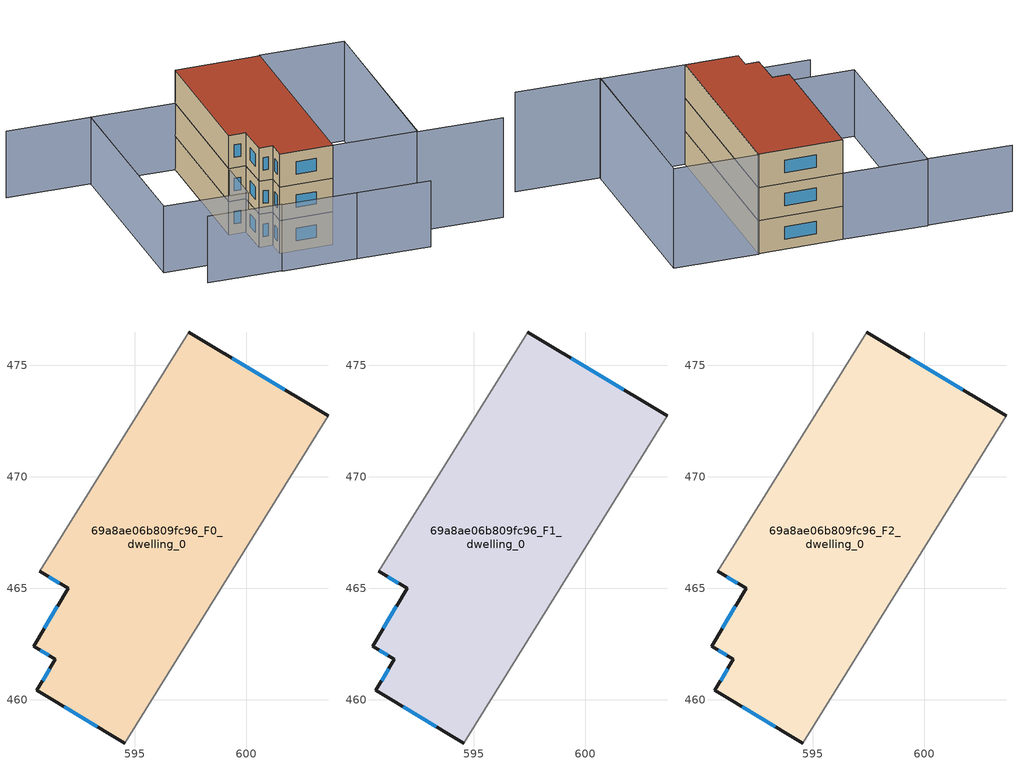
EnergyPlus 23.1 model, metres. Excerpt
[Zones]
69a8ae06b809fc96_F0_dwelling_0
 floor ground (EU_floor_Construction): 603.69,472.74 594.56,458.05 590.61,460.42 591.44,461.82 590.46,462.41 592.02,465 590.74,465.76 597.42,476.5 z0
 wall outside (EU_wall_Construction): 590.74,465.76 592.02,465 590.46,462.41 591.44,461.82 590.61,460.42 594.56,458.05 / 603.69,472.74 597.42,476.5 z0:3
 wall adiabatic (EU_wall_Construction): 597.42,476.5 590.74,465.76 / 594.56,458.05 603.69,472.74 z0:3
 window (EU_Window_Construction): 591.53,464.19 590.95,463.21 / 591.14,465.52 591.62,465.24 / 601.74,473.91 599.38,475.33 / 591.84,459.69 593.33,458.79 / 591.18,461.39 590.87,460.86 / 590.77,462.22 591.14,462 z0.93:2.07
69a8ae06b809fc96_F1_dwelling_0
 floor to 69a8ae06b809fc96_F0_dwelling_0 (EU_floor_Construction): 603.69,472.74 594.56,458.05 590.61,460.42 591.44,461.82 590.46,462.41 592.01,465 590.74,465.76 597.42,476.5 z3
 wall outside (EU_wall_Construction): 590.74,465.76 592.02,465 590.46,462.41 591.44,461.82 590.61,460.42 594.56,458.05 / 603.69,472.74 597.42,476.5 z3:6
 wall adiabatic (EU_wall_Construction): 597.42,476.5 590.74,465.76 / 594.56,458.05 603.69,472.74 z3:6
 window (EU_Window_Construction): 591.53,464.19 590.95,463.21 / 591.14,465.52 591.62,465.24 / 601.74,473.91 599.38,475.33 / 591.84,459.69 593.33,458.79 / 591.18,461.39 590.87,460.86 / 590.77,462.22 591.14,462 z3.93:5.07
69a8ae06b809fc96_F2_dwelling_0
 floor to 69a8ae06b809fc96_F1_dwelling_0 (EU_floor_Construction): 603.69,472.74 594.56,458.05 590.61,460.42 591.44,461.82 590.46,462.41 592.01,465 590.74,465.76 597.42,476.5 z6
 wall outside (EU_wall_Construction): 590.74,465.76 592.02,465 590.46,462.41 591.44,461.82 590.61,460.42 594.56,458.05 / 603.69,472.74 597.42,476.5 z6:9
 wall adiabatic (EU_wall_Construction): 597.42,476.5 590.74,465.76 / 594.56,458.05 603.69,472.74 z6:9
 window (EU_Window_Construction): 591.53,464.19 590.95,463.21 / 591.14,465.52 591.62,465.24 / 601.74,473.91 599.38,475.33 / 591.84,459.69 593.33,458.79 / 591.18,461.39 590.87,460.86 / 590.77,462.22 591.14,462 z6.93:8.07
 roof outside (EU_roof_Construction): 594.56,458.05 603.69,472.74 597.42,476.5 590.74,465.76 592.02,465 590.46,462.41 591.44,461.82 590.61,460.42 z9
shading: 593.7,454.95 599.14,451.57 / 588.26,458.32 593.7,454.94 / 582.87,461.77 588.31,458.39 / 584.95,484.15 591.16,480.29 / 591.16,480.29 582.09,465.7 / 582.09,465.7 591.21,480.37 / 591.21,480.37 597.42,476.5 / 597.42,476.5 588.3,461.84 / 588.3,461.84 582.09,465.7 z0:6; 606.94,450.26 600.69,454.18 / 600.69,454.18 609.95,468.96 / 594.56,458.05 603.75,472.83 / 603.75,472.83 609.96,468.97 / 609.96,468.97 600.77,454.19 / 600.77,454.19 594.56,458.05 z0:9
[Building]
EU S2 Campaign: North Axis=0; Terrain=City; Solar Distribution=FullExterior
[Site:Location]
Montreal-Trudeau.Intl.AP: Latitude=45.4667; Longitude=-73.75; Time Zone=-5; Elevation=36
[SizingPeriod:WeatherFileDays]
AnnualSizingPeriod: Begin Month=1; Begin Day of Month=1; End Month=12; End Day of Month=31; Day of Week for Start Day=Monday; Use Weather File Daylight Saving Period=No; Use Weather File Rain and Snow Indicators=No
[MATERIAL]
EU_InternalMass_Material: Roughness=MediumRough; Thickness=0.1; Conductivity=1; Density=1800; Specific Heat=900; Thermal Absorptance=0.9; Solar Absorptance=0.7; Visible Absorptance=0.7
[MATERIAL:NOMASS] Roughness=MediumRough; Thermal Absorptance=0.9; Solar Absorptance=0.7; Visible Absorptance=0.7
Name | Thermal Resistance
EU_wall_NoMass; EU_floor_NoMass | 1.36485
EU_roof_NoMass | 2.55992
[WINDOWMATERIAL:SIMPLEGLAZINGSYSTEM]
EU_Window_SimpleGlazing: UFactor=3.92339; Solar Heat Gain Coefficient=0.8; Visible Transmittance=0.8
[CONSTRUCTION]
EU_wall_Construction: EU_wall_NoMass
EU_roof_Construction: EU_roof_NoMass
EU_floor_Construction: EU_floor_NoMass
EU_Window_Construction: EU_Window_SimpleGlazing
EU_InternalMass_Construction: EU_InternalMass_Material
[ZONE] Type=1; Multiplier=1; Ceiling Height=autocalculate; Volume=352.644; Floor Area=autocalculate; Part of Total Floor Area=Yes
69a8ae06b809fc96_F0_dwelling_0; 69a8ae06b809fc96_F1_dwelling_0; 69a8ae06b809fc96_F2_dwelling_0
[INTERNALMASS] Construction=EU_InternalMass_Construction; Surface Area=117.548
Name | Zone or ZoneList
69a8ae06b809fc96_F0_dwelling_0_EU_InternalMass | 69a8ae06b809fc96_F0_dwelling_0
69a8ae06b809fc96_F1_dwelling_0_EU_InternalMass | 69a8ae06b809fc96_F1_dwelling_0
69a8ae06b809fc96_F2_dwelling_0_EU_InternalMass | 69a8ae06b809fc96_F2_dwelling_0
[OTHEREQUIPMENT] Fuel Type=Electricity; Design Level Calculation Method=Watts/Area; Power per Zone Floor Area=1; Fraction Latent=0; Fraction Radiant=0; Fraction Lost=0; Carbon Dioxide Generation Rate=0; EndUse Subcategory=EU_Step8_InternalGains
Name | Zone or ZoneList or Space or SpaceList | Schedule
EU_Step8_InternalGain_69a8ae06b809fc96_F0_dwelling_0_f000 | 69a8ae06b809fc96_F0_dwelling_0 | EU_Step8_GainSchedule_69a8ae06b809fc96_F0_dwelling_0_f000
EU_Step8_InternalGain_69a8ae06b809fc96_F1_dwelling_0_f000 | 69a8ae06b809fc96_F1_dwelling_0 | EU_Step8_GainSchedule_69a8ae06b809fc96_F1_dwelling_0_f000
EU_Step8_InternalGain_69a8ae06b809fc96_F2_dwelling_0_f000 | 69a8ae06b809fc96_F2_dwelling_0 | EU_Step8_GainSchedule_69a8ae06b809fc96_F2_dwelling_0_f000
[ZONEVENTILATION:DESIGNFLOWRATE] Schedule=EU_AlwaysOn; Design Flow Rate Calculation Method=AirChanges/Hour; Air Changes per Hour=0.860309; Ventilation Type=Natural; Fan Pressure Rise=0; Fan Total Efficiency=1; Constant Term Coefficient=1; Temperature Term Coefficient=0; Velocity Term Coefficient=0; Velocity Squared Term Coefficient=0; Minimum Indoor Temperature=-100; Maximum Indoor Temperature=100; Delta Temperature=-100; Minimum Outdoor Temperature=-100; Maximum Outdoor Temperature=100; Maximum Wind Speed=40
Name | Zone or ZoneList or Space or SpaceList
EU_ConstantAir_69a8ae06b809fc96_F0_dwelling_0 | 69a8ae06b809fc96_F0_dwelling_0
EU_ConstantAir_69a8ae06b809fc96_F1_dwelling_0 | 69a8ae06b809fc96_F1_dwelling_0
EU_ConstantAir_69a8ae06b809fc96_F2_dwelling_0 | 69a8ae06b809fc96_F2_dwelling_0
[HVACTEMPLATE:THERMOSTAT] Constant Heating Setpoint=20; Constant Cooling Setpoint=50
EU_HeatOnly_69a8ae06b809fc96_F0_dwelling_0; EU_HeatOnly_69a8ae06b809fc96_F1_dwelling_0; EU_HeatOnly_69a8ae06b809fc96_F2_dwelling_0
[HVACTEMPLATE:ZONE:IDEALLOADSAIRSYSTEM] System Availability Schedule=EU_AlwaysOn; Maximum Heating Supply Air Temperature=50; Minimum Cooling Supply Air Temperature=13; Maximum Heating Supply Air Humidity Ratio=0.0156; Minimum Cooling Supply Air Humidity Ratio=0.0077; Heating Limit=NoLimit; Cooling Limit=NoLimit; Heating Availability Schedule=EU_AlwaysOn; Cooling Availability Schedule=EU_CoolingOff; Dehumidification Control Type=ConstantSensibleHeatRatio; Cooling Sensible Heat Ratio=0.7; Dehumidification Setpoint=60; Humidification Control Type=None; Humidification Setpoint=30; Outdoor Air Method=None; Outdoor Air Flow Rate per Person=0.00944; Outdoor Air Flow Rate per Zone Floor Area=0; Outdoor Air Flow Rate per Zone=0; Demand Controlled Ventilation Type=None; Outdoor Air Economizer Type=NoEconomizer; Heat Recovery Type=None; Sensible Heat Recovery Effectiveness=0.7; Latent Heat Recovery Effectiveness=0.65
Name | Template Thermostat
69a8ae06b809fc96_F0_dwelling_0 | EU_HeatOnly_69a8ae06b809fc96_F0_dwelling_0
69a8ae06b809fc96_F1_dwelling_0 | EU_HeatOnly_69a8ae06b809fc96_F1_dwelling_0
69a8ae06b809fc96_F2_dwelling_0 | EU_HeatOnly_69a8ae06b809fc96_F2_dwelling_0
[SIZING:ZONE] Zone Cooling Design Supply Air Temperature Input Method=SupplyAirTemperature; Zone Cooling Design Supply Air Temperature=13; Zone Heating Design Supply Air Temperature Input Method=SupplyAirTemperature; Zone Heating Design Supply Air Temperature=50; Zone Cooling Design Supply Air Humidity Ratio=0.008; Zone Heating Design Supply Air Humidity Ratio=0.008; Cooling Design Air Flow Method=DesignDay; Cooling Design Air Flow Rate=0; Cooling Minimum Air Flow per Zone Floor Area=0.000762; Cooling Minimum Air Flow=0; Cooling Minimum Air Flow Fraction=0.2; Heating Design Air Flow Method=DesignDay; Heating Design Air Flow Rate=0; Heating Maximum Air Flow per Zone Floor Area=0.002032; Heating Maximum Air Flow=0.141576; Heating Maximum Air Flow Fraction=0.3; Account for Dedicated Outdoor Air System=No; Dedicated Outdoor Air System Control Strategy=NeutralSupplyAir; Dedicated Outdoor Air Low Setpoint Temperature for Design=autosize; Dedicated Outdoor Air High Setpoint Temperature for Design=autosize; Zone Load Sizing Method=Sensible Load Only No Latent Load; Zone Latent Cooling Design Supply Air Humidity Ratio Input Method=HumidityRatioDifference; Zone Cooling Design Supply Air Humidity Ratio Difference=0.005; Zone Latent Heating Design Supply Air Humidity Ratio Input Method=HumidityRatioDifference; Zone Humidification Design Supply Air Humidity Ratio Difference=0.005
69a8ae06b809fc96_F0_dwelling_0; 69a8ae06b809fc96_F1_dwelling_0; 69a8ae06b809fc96_F2_dwelling_0
[SCHEDULE:CONSTANT]
Name | Hourly Value
EU_AlwaysOn | 1
EU_CoolingOff | 0
[SCHEDULE:FILE] Column Number=1; Rows to Skip at Top=0; Number of Hours of Data=8760; Column Separator=Comma; Interpolate to Timestep=No; Minutes per Item=60; Adjust Schedule for Daylight Savings=Yes
Name | File
EU_Step8_GainSchedule_69a8ae06b809fc96_F0_dwelling_0_f000 | ../../schedules/69a8ae06b809fc96/69a8ae06b809fc96_F0_dwelling_0_f000_gain.csv
EU_Step8_GainSchedule_69a8ae06b809fc96_F1_dwelling_0_f000 | ../../schedules/69a8ae06b809fc96/69a8ae06b809fc96_F1_dwelling_0_f000_gain.csv
EU_Step8_GainSchedule_69a8ae06b809fc96_F2_dwelling_0_f000 | ../../schedules/69a8ae06b809fc96/69a8ae06b809fc96_F2_dwelling_0_f000_gain.csv
